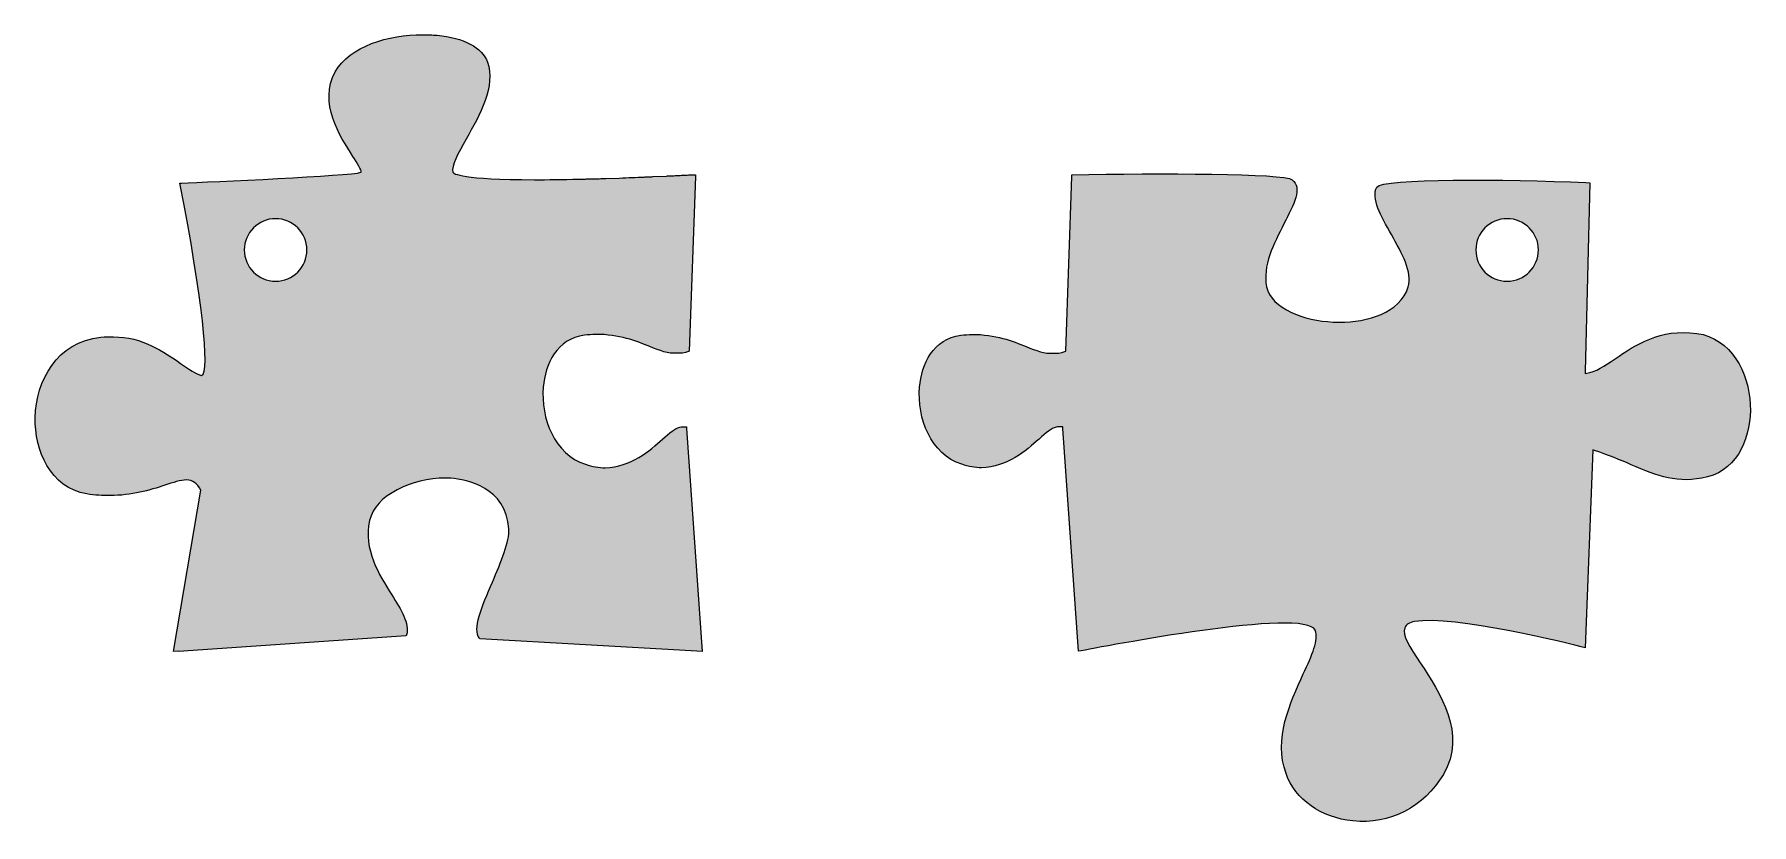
# Model space of a CAD drawing. Header units: inches. Extents: x 844 to 1156, y -1071 to -928.
import ezdxf

# ---------------------------------------------------------------- set-up
doc = ezdxf.new("R2010")
doc.units = ezdxf.units.IN
doc.header["$MEASUREMENT"] = 0
doc.layers.add('_U+0430_U+0440 1', color=7, linetype='Continuous')

msp = doc.modelspace()

# ---------------------------------------------------------------- hatches: boundary and pattern name
at = {"layer": '_U+0430_U+0440 1', "true_color": 0xee5181}
h = msp.add_hatch(color=243, dxfattribs=at)
h.dxf.hatch_style = 2
edge = h.paths.add_edge_path()
edge.add_spline(control_points=[(962.61, -999.59), (962.61, -999.59), (962.59, -999.29), (962.59, -999.29), (962.59, -999.29), (961.65, -999.29), (961.65, -999.29), (961.65, -999.29), (961.36, -999.34), (961.36, -999.34), (960.53, -999.48), (959.54, -1000.36), (958.28, -1001.48), (955.9, -1003.6), (952.56, -1006.54), (947.84, -1006.71), (946.73, -1006.66), (945.55, -1006.47), (944.29, -1006.06), (938.66, -1004.27), (936.18, -997.66), (936.65, -992.06), (936.99, -987.93), (939.13, -983.3), (944.1, -982.68), (944.82, -982.59), (945.5, -982.54), (946.16, -982.51), (950.41, -982.52), (953.45, -983.71), (955.96, -984.72), (957.8, -985.46), (959.33, -986.06), (960.78, -985.92), (961.53, -985.99), (962.24, -985.92), (962.95, -985.61), (962.95, -985.61), (963.11, -985.54), (963.11, -985.54), (963.11, -985.54), (964.25, -953.9), (964.25, -953.9), (964.25, -953.9), (964.25, -953.62), (964.25, -953.62), (964.25, -953.62), (963.65, -953.61), (963.65, -953.61), (963.65, -953.61), (963.04, -953.63), (963.04, -953.63), (963.04, -953.63), (962.56, -953.65), (961.69, -953.7), (961.41, -953.72), (961.1, -953.74), (960.74, -953.74), (960.45, -953.76), (960.13, -953.78), (959.8, -953.79), (959.8, -953.79), (959.69, -953.8), (959.69, -953.8), (959.57, -953.8), (959.46, -953.81), (959.33, -953.81), (959.22, -953.82), (959.1, -953.82), (958.98, -953.83), (958.98, -953.83), (956.49, -953.94), (956.49, -953.94), (956.36, -953.95), (956.23, -953.96), (956.09, -953.96), (955.96, -953.96), (955.83, -953.97), (955.69, -953.98), (955.57, -953.99), (955.44, -953.99), (955.31, -954), (955.17, -954), (955.03, -954.01), (954.9, -954.02), (953.51, -954.08), (952.01, -954.13), (950.42, -954.19), (950.42, -954.19), (947.96, -954.27), (947.96, -954.27), (947.77, -954.28), (947.58, -954.29), (947.39, -954.29), (947.18, -954.3), (946.98, -954.3), (946.78, -954.31), (946.78, -954.31), (944.66, -954.36), (944.66, -954.36), (944.4, -954.37), (944.15, -954.38), (943.9, -954.38), (943.65, -954.39), (943.41, -954.39), (943.16, -954.4), (940.09, -954.47), (937.42, -954.5), (935.08, -954.5), (921.86, -954.48), (920.39, -953.46), (920.28, -953.11), (919.96, -952.01), (921.23, -949.75), (922.7, -947.13), (925.11, -942.84), (928.11, -937.49), (926.55, -933.18), (925.61, -930.56), (922.2, -928.75), (917.43, -928.33), (916.59, -928.26), (915.71, -928.23), (914.81, -928.25), (908.71, -928.16), (901.55, -930.34), (898.99, -934.96), (895.9, -940.52), (899.83, -946.63), (902.18, -950.28), (902.97, -951.5), (903.79, -952.76), (903.67, -953.11), (903.67, -953.12), (903.66, -953.14), (903.6, -953.16), (901.81, -953.79), (876.13, -954.91), (871.15, -955.1), (871.15, -955.1), (870.84, -955.11), (870.84, -955.11), (870.84, -955.11), (870.9, -955.43), (870.9, -955.43), (874.83, -975.57), (876.37, -989.44), (874.76, -989.97), (873.75, -989.73), (872.47, -988.84), (870.96, -987.78), (867.97, -985.69), (863.96, -982.94), (858.82, -982.97), (858.07, -982.93), (857.31, -982.93), (856.51, -983.02), (848.54, -983.87), (844.8, -990.94), (844.63, -997.58), (844.48, -1003.48), (847.34, -1010.32), (853.98, -1011.42), (855.46, -1011.67), (856.86, -1011.74), (858.18, -1011.7), (862.11, -1011.75), (865.38, -1010.72), (868.1, -1009.85), (869.64, -1009.35), (870.95, -1008.95), (872.07, -1008.85), (873.12, -1008.95), (873.98, -1009.47), (874.62, -1010.73), (874.62, -1010.73), (869.71, -1039.6), (869.71, -1039.6), (869.71, -1039.6), (869.65, -1039.95), (869.65, -1039.95), (869.65, -1039.95), (870.6, -1039.89), (870.6, -1039.89), (870.6, -1039.89), (870.59, -1039.95), (870.59, -1039.95), (870.59, -1039.95), (911.85, -1037.14), (911.85, -1037.14), (911.85, -1037.14), (911.9, -1036.95), (911.9, -1036.95), (912.46, -1034.87), (910.95, -1032.47), (909.2, -1029.68), (906.89, -1026.02), (904.03, -1021.46), (905.2, -1016.22), (906.23, -1011.56), (912.88, -1008.67), (918.93, -1008.54), (919.25, -1008.55), (919.57, -1008.56), (919.89, -1008.59), (922.88, -1008.83), (929.88, -1010.21), (930.43, -1017.76), (930.59, -1019.99), (928.99, -1023.75), (927.44, -1027.39), (925.55, -1031.81), (923.77, -1035.99), (925.1, -1037.57), (925.1, -1037.57), (925.17, -1037.66), (925.17, -1037.66), (925.17, -1037.66), (963.45, -1039.82), (963.45, -1039.82), (963.45, -1039.82), (964.46, -1039.89), (964.46, -1039.89), (964.46, -1039.89), (965.41, -1039.95), (965.41, -1039.95), (965.41, -1039.95), (962.61, -999.59), (962.61, -999.59)], knot_values=[0, 0, 0, 0, 1, 1, 1, 2, 2, 2, 3, 3, 3, 4, 4, 4, 5, 5, 5, 6, 6, 6, 7, 7, 7, 8, 8, 8, 9, 9, 9, 10, 10, 10, 11, 11, 11, 12, 12, 12, 13, 13, 13, 14, 14, 14, 15, 15, 15, 16, 16, 16, 17, 17, 17, 18, 18, 18, 19, 19, 19, 20, 20, 20, 21, 21, 21, 22, 22, 22, 23, 23, 23, 24, 24, 24, 25, 25, 25, 26, 26, 26, 27, 27, 27, 28, 28, 28, 29, 29, 29, 30, 30, 30, 31, 31, 31, 32, 32, 32, 33, 33, 33, 34, 34, 34, 35, 35, 35, 36, 36, 36, 37, 37, 37, 38, 38, 38, 39, 39, 39, 40, 40, 40, 41, 41, 41, 42, 42, 42, 43, 43, 43, 44, 44, 44, 45, 45, 45, 46, 46, 46, 47, 47, 47, 48, 48, 48, 49, 49, 49, 50, 50, 50, 51, 51, 51, 52, 52, 52, 53, 53, 53, 54, 54, 54, 55, 55, 55, 56, 56, 56, 57, 57, 57, 58, 58, 58, 59, 59, 59, 60, 60, 60, 61, 61, 61, 62, 62, 62, 63, 63, 63, 64, 64, 64, 65, 65, 65, 66, 66, 66, 67, 67, 67, 68, 68, 68, 69, 69, 69, 70, 70, 70, 71, 71, 71, 72, 72, 72, 73, 73, 73, 74, 74, 74, 75, 75, 75, 76, 76, 76, 76], degree=3, periodic=1)
edge = h.paths.add_edge_path()
edge.add_spline(control_points=[(888.17, -972.9), (885.04, -972.9), (882.5, -970.36), (882.5, -967.23), (882.5, -964.09), (885.04, -961.56), (888.17, -961.56), (891.3, -961.56), (893.84, -964.09), (893.84, -967.23), (893.84, -970.36), (891.3, -972.9), (888.17, -972.9)], knot_values=[0, 0, 0, 0, 1, 1, 1, 2, 2, 2, 3, 3, 3, 4, 4, 4, 4], degree=3, periodic=1)
h = msp.add_hatch(color=243, dxfattribs=at)
h.dxf.hatch_style = 2
edge = h.paths.add_edge_path()
edge.add_spline(control_points=[(1155.27, -995.25), (1154.99, -989.45), (1151.89, -983.21), (1145.57, -982.34), (1138.94, -981.42), (1134.43, -984.47), (1130.82, -986.93), (1128.88, -988.24), (1127.21, -989.38), (1125.65, -989.55), (1125.65, -989.55), (1125.35, -989.59), (1125.35, -989.59), (1125.35, -989.59), (1125.36, -989.27), (1125.36, -989.27), (1125.36, -989.27), (1126.19, -955.04), (1126.19, -955.04), (1126.19, -955.04), (1125.51, -955), (1125.51, -955), (1110.99, -954.43), (1088.54, -954.17), (1087.64, -955.85), (1087.64, -955.85), (1087.64, -955.85), (1087.64, -955.85), (1086.55, -957.86), (1088.36, -961.06), (1090.27, -964.44), (1092.17, -967.81), (1094.14, -971.29), (1093.32, -973.93), (1091.84, -978.67), (1085.93, -980.31), (1080.86, -980.31), (1080.47, -980.31), (1080.08, -980.3), (1079.7, -980.28), (1074.51, -980.02), (1068.54, -977.91), (1067.67, -973.9), (1066.88, -970.15), (1068.97, -966.08), (1070.82, -962.49), (1072.62, -958.99), (1074.18, -955.97), (1072.32, -954.5), (1070.8, -953.32), (1048.22, -953.31), (1032.42, -953.61), (1032.42, -953.61), (1032.42, -953.62), (1032.42, -953.62), (1032.42, -953.62), (1032.42, -953.9), (1032.42, -953.9), (1032.42, -953.9), (1031.28, -985.54), (1031.28, -985.54), (1031.28, -985.54), (1031.12, -985.61), (1031.12, -985.61), (1030.41, -985.92), (1029.7, -985.99), (1028.95, -985.92), (1027.5, -986.06), (1025.97, -985.46), (1024.13, -984.72), (1021.62, -983.71), (1018.58, -982.52), (1014.33, -982.51), (1013.67, -982.54), (1012.99, -982.59), (1012.27, -982.68), (1007.3, -983.3), (1005.16, -987.93), (1004.82, -992.06), (1004.35, -997.66), (1006.83, -1004.27), (1012.46, -1006.06), (1013.72, -1006.47), (1014.9, -1006.66), (1016.01, -1006.71), (1020.73, -1006.54), (1024.07, -1003.6), (1026.45, -1001.48), (1027.71, -1000.36), (1028.7, -999.48), (1029.53, -999.34), (1029.53, -999.34), (1029.82, -999.29), (1029.82, -999.29), (1029.82, -999.29), (1030.76, -999.29), (1030.76, -999.29), (1030.76, -999.29), (1030.78, -999.59), (1030.78, -999.59), (1030.78, -999.59), (1033.59, -1039.93), (1033.59, -1039.93), (1038.01, -1039.12), (1074.78, -1031.92), (1076.46, -1036.13), (1077.16, -1037.85), (1075.91, -1040.57), (1074.32, -1044.02), (1071.91, -1049.27), (1068.9, -1055.82), (1071.19, -1062.08), (1072.9, -1066.79), (1077.54, -1070.08), (1083.29, -1070.66), (1089.98, -1071.34), (1096.14, -1068.19), (1099.69, -1062.22), (1104.02, -1054.91), (1099.1, -1047.47), (1095.51, -1042.03), (1093.58, -1039.11), (1092.18, -1037), (1092.72, -1035.67), (1092.95, -1035.08), (1093.52, -1034.71), (1094.47, -1034.55), (1101.45, -1033.31), (1122.43, -1038.54), (1125.37, -1039.29), (1125.37, -1039.29), (1126.74, -1003.44), (1126.74, -1003.44), (1126.74, -1003.44), (1127.06, -1003.55), (1127.06, -1003.55), (1129.61, -1004.39), (1131.79, -1005.31), (1133.72, -1006.13), (1138.57, -1008.18), (1142.08, -1009.67), (1147.52, -1008.33), (1153.23, -1006.93), (1155.52, -1000.75), (1155.27, -995.25)], knot_values=[0, 0, 0, 0, 1, 1, 1, 2, 2, 2, 3, 3, 3, 4, 4, 4, 5, 5, 5, 6, 6, 6, 7, 7, 7, 8, 8, 8, 9, 9, 9, 10, 10, 10, 11, 11, 11, 12, 12, 12, 13, 13, 13, 14, 14, 14, 15, 15, 15, 16, 16, 16, 17, 17, 17, 18, 18, 18, 19, 19, 19, 20, 20, 20, 21, 21, 21, 22, 22, 22, 23, 23, 23, 24, 24, 24, 25, 25, 25, 26, 26, 26, 27, 27, 27, 28, 28, 28, 29, 29, 29, 30, 30, 30, 31, 31, 31, 32, 32, 32, 33, 33, 33, 34, 34, 34, 35, 35, 35, 36, 36, 36, 37, 37, 37, 38, 38, 38, 39, 39, 39, 40, 40, 40, 41, 41, 41, 42, 42, 42, 43, 43, 43, 44, 44, 44, 45, 45, 45, 46, 46, 46, 47, 47, 47, 48, 48, 48, 48], degree=3, periodic=1)
edge = h.paths.add_edge_path()
edge.add_spline(control_points=[(1111.23, -972.9), (1108.1, -972.9), (1105.57, -970.36), (1105.57, -967.23), (1105.57, -964.09), (1108.1, -961.56), (1111.23, -961.56), (1114.37, -961.56), (1116.9, -964.09), (1116.9, -967.23), (1116.9, -970.36), (1114.37, -972.9), (1111.23, -972.9)], knot_values=[0, 0, 0, 0, 1, 1, 1, 2, 2, 2, 3, 3, 3, 4, 4, 4, 4], degree=3, periodic=1)

# ---------------------------------------------------------------- linework, layer by layer
at = {"layer": '_U+0430_U+0440 1', "lineweight": 0}
for points, knots in [([(962.61, -999.59), (962.61, -999.59), (962.59, -999.29), (962.59, -999.29), (962.59, -999.29), (961.65, -999.29), (961.65, -999.29), (961.65, -999.29), (961.36, -999.34), (961.36, -999.34), (960.53, -999.48), (959.54, -1000.36), (958.28, -1001.48), (955.9, -1003.6), (952.56, -1006.54), (947.84, -1006.71), (946.73, -1006.66), (945.55, -1006.47), (944.29, -1006.06), (938.66, -1004.27), (936.18, -997.66), (936.65, -992.06), (936.99, -987.93), (939.13, -983.3), (944.1, -982.68), (944.82, -982.59), (945.5, -982.54), (946.16, -982.51), (950.41, -982.52), (953.45, -983.71), (955.96, -984.72), (957.8, -985.46), (959.33, -986.06), (960.78, -985.92), (961.53, -985.99), (962.24, -985.92), (962.95, -985.61), (962.95, -985.61), (963.11, -985.54), (963.11, -985.54), (963.11, -985.54), (964.25, -953.9), (964.25, -953.9), (964.25, -953.9), (964.25, -953.62), (964.25, -953.62), (964.25, -953.62), (963.65, -953.61), (963.65, -953.61), (963.65, -953.61), (963.04, -953.63), (963.04, -953.63), (963.04, -953.63), (962.56, -953.65), (961.69, -953.7), (961.41, -953.72), (961.1, -953.74), (960.74, -953.74), (960.45, -953.76), (960.13, -953.78), (959.8, -953.79), (959.8, -953.79), (959.69, -953.8), (959.69, -953.8), (959.57, -953.8), (959.46, -953.81), (959.33, -953.81), (959.22, -953.82), (959.1, -953.82), (958.98, -953.83), (958.98, -953.83), (956.49, -953.94), (956.49, -953.94), (956.36, -953.95), (956.23, -953.96), (956.09, -953.96), (955.96, -953.96), (955.83, -953.97), (955.69, -953.98), (955.57, -953.99), (955.44, -953.99), (955.31, -954), (955.17, -954), (955.03, -954.01), (954.9, -954.02), (953.51, -954.08), (952.01, -954.13), (950.42, -954.19), (950.42, -954.19), (947.96, -954.27), (947.96, -954.27), (947.77, -954.28), (947.58, -954.29), (947.39, -954.29), (947.18, -954.3), (946.98, -954.3), (946.78, -954.31), (946.78, -954.31), (944.66, -954.36), (944.66, -954.36), (944.4, -954.37), (944.15, -954.38), (943.9, -954.38), (943.65, -954.39), (943.41, -954.39), (943.16, -954.4), (940.09, -954.47), (937.42, -954.5), (935.08, -954.5), (921.86, -954.48), (920.39, -953.46), (920.28, -953.11), (919.96, -952.01), (921.23, -949.75), (922.7, -947.13), (925.11, -942.84), (928.11, -937.49), (926.55, -933.18), (925.61, -930.56), (922.2, -928.75), (917.43, -928.33), (916.59, -928.26), (915.71, -928.23), (914.81, -928.25), (908.71, -928.16), (901.55, -930.34), (898.99, -934.96), (895.9, -940.52), (899.83, -946.63), (902.18, -950.28), (902.97, -951.5), (903.79, -952.76), (903.67, -953.11), (903.67, -953.12), (903.66, -953.14), (903.6, -953.16), (901.81, -953.79), (876.13, -954.91), (871.15, -955.1), (871.15, -955.1), (870.84, -955.11), (870.84, -955.11), (870.84, -955.11), (870.9, -955.43), (870.9, -955.43), (874.83, -975.57), (876.37, -989.44), (874.76, -989.97), (873.75, -989.73), (872.47, -988.84), (870.96, -987.78), (867.97, -985.69), (863.96, -982.94), (858.82, -982.97), (858.07, -982.93), (857.31, -982.93), (856.51, -983.02), (848.54, -983.87), (844.8, -990.94), (844.63, -997.58), (844.48, -1003.48), (847.34, -1010.32), (853.98, -1011.42), (855.46, -1011.67), (856.86, -1011.74), (858.18, -1011.7), (862.11, -1011.75), (865.38, -1010.72), (868.1, -1009.85), (869.64, -1009.35), (870.95, -1008.95), (872.07, -1008.85), (873.12, -1008.95), (873.98, -1009.47), (874.62, -1010.73), (874.62, -1010.73), (869.71, -1039.6), (869.71, -1039.6), (869.71, -1039.6), (869.65, -1039.95), (869.65, -1039.95), (869.65, -1039.95), (870.6, -1039.89), (870.6, -1039.89), (870.6, -1039.89), (870.59, -1039.95), (870.59, -1039.95), (870.59, -1039.95), (911.85, -1037.14), (911.85, -1037.14), (911.85, -1037.14), (911.9, -1036.95), (911.9, -1036.95), (912.46, -1034.87), (910.95, -1032.47), (909.2, -1029.68), (906.89, -1026.02), (904.03, -1021.46), (905.2, -1016.22), (906.23, -1011.56), (912.88, -1008.67), (918.93, -1008.54), (919.25, -1008.55), (919.57, -1008.56), (919.89, -1008.59), (922.88, -1008.83), (929.88, -1010.21), (930.43, -1017.76), (930.59, -1019.99), (928.99, -1023.75), (927.44, -1027.39), (925.55, -1031.81), (923.77, -1035.99), (925.1, -1037.57), (925.1, -1037.57), (925.17, -1037.66), (925.17, -1037.66), (925.17, -1037.66), (963.45, -1039.82), (963.45, -1039.82), (963.45, -1039.82), (964.46, -1039.89), (964.46, -1039.89), (964.46, -1039.89), (965.41, -1039.95), (965.41, -1039.95), (965.41, -1039.95), (962.61, -999.59), (962.61, -999.59)], [0, 0, 0, 0, 1, 1, 1, 2, 2, 2, 3, 3, 3, 4, 4, 4, 5, 5, 5, 6, 6, 6, 7, 7, 7, 8, 8, 8, 9, 9, 9, 10, 10, 10, 11, 11, 11, 12, 12, 12, 13, 13, 13, 14, 14, 14, 15, 15, 15, 16, 16, 16, 17, 17, 17, 18, 18, 18, 19, 19, 19, 20, 20, 20, 21, 21, 21, 22, 22, 22, 23, 23, 23, 24, 24, 24, 25, 25, 25, 26, 26, 26, 27, 27, 27, 28, 28, 28, 29, 29, 29, 30, 30, 30, 31, 31, 31, 32, 32, 32, 33, 33, 33, 34, 34, 34, 35, 35, 35, 36, 36, 36, 37, 37, 37, 38, 38, 38, 39, 39, 39, 40, 40, 40, 41, 41, 41, 42, 42, 42, 43, 43, 43, 44, 44, 44, 45, 45, 45, 46, 46, 46, 47, 47, 47, 48, 48, 48, 49, 49, 49, 50, 50, 50, 51, 51, 51, 52, 52, 52, 53, 53, 53, 54, 54, 54, 55, 55, 55, 56, 56, 56, 57, 57, 57, 58, 58, 58, 59, 59, 59, 60, 60, 60, 61, 61, 61, 62, 62, 62, 63, 63, 63, 64, 64, 64, 65, 65, 65, 66, 66, 66, 67, 67, 67, 68, 68, 68, 69, 69, 69, 70, 70, 70, 71, 71, 71, 72, 72, 72, 73, 73, 73, 74, 74, 74, 75, 75, 75, 76, 76, 76, 76]), ([(1155.27, -995.25), (1154.99, -989.45), (1151.89, -983.21), (1145.57, -982.34), (1138.94, -981.42), (1134.43, -984.47), (1130.82, -986.93), (1128.88, -988.24), (1127.21, -989.38), (1125.65, -989.55), (1125.65, -989.55), (1125.35, -989.59), (1125.35, -989.59), (1125.35, -989.59), (1125.36, -989.27), (1125.36, -989.27), (1125.36, -989.27), (1126.19, -955.04), (1126.19, -955.04), (1126.19, -955.04), (1125.51, -955), (1125.51, -955), (1110.99, -954.43), (1088.54, -954.17), (1087.64, -955.85), (1087.64, -955.85), (1087.64, -955.85), (1087.64, -955.85), (1086.55, -957.86), (1088.36, -961.06), (1090.27, -964.44), (1092.17, -967.81), (1094.14, -971.29), (1093.32, -973.93), (1091.84, -978.67), (1085.93, -980.31), (1080.86, -980.31), (1080.47, -980.31), (1080.08, -980.3), (1079.7, -980.28), (1074.51, -980.02), (1068.54, -977.91), (1067.67, -973.9), (1066.88, -970.15), (1068.97, -966.08), (1070.82, -962.49), (1072.62, -958.99), (1074.18, -955.97), (1072.32, -954.5), (1070.8, -953.32), (1048.22, -953.31), (1032.42, -953.61), (1032.42, -953.61), (1032.42, -953.62), (1032.42, -953.62), (1032.42, -953.62), (1032.42, -953.9), (1032.42, -953.9), (1032.42, -953.9), (1031.28, -985.54), (1031.28, -985.54), (1031.28, -985.54), (1031.12, -985.61), (1031.12, -985.61), (1030.41, -985.92), (1029.7, -985.99), (1028.95, -985.92), (1027.5, -986.06), (1025.97, -985.46), (1024.13, -984.72), (1021.62, -983.71), (1018.58, -982.52), (1014.33, -982.51), (1013.67, -982.54), (1012.99, -982.59), (1012.27, -982.68), (1007.3, -983.3), (1005.16, -987.93), (1004.82, -992.06), (1004.35, -997.66), (1006.83, -1004.27), (1012.46, -1006.06), (1013.72, -1006.47), (1014.9, -1006.66), (1016.01, -1006.71), (1020.73, -1006.54), (1024.07, -1003.6), (1026.45, -1001.48), (1027.71, -1000.36), (1028.7, -999.48), (1029.53, -999.34), (1029.53, -999.34), (1029.82, -999.29), (1029.82, -999.29), (1029.82, -999.29), (1030.76, -999.29), (1030.76, -999.29), (1030.76, -999.29), (1030.78, -999.59), (1030.78, -999.59), (1030.78, -999.59), (1033.59, -1039.93), (1033.59, -1039.93), (1038.01, -1039.12), (1074.78, -1031.92), (1076.46, -1036.13), (1077.16, -1037.85), (1075.91, -1040.57), (1074.32, -1044.02), (1071.91, -1049.27), (1068.9, -1055.82), (1071.19, -1062.08), (1072.9, -1066.79), (1077.54, -1070.08), (1083.29, -1070.66), (1089.98, -1071.34), (1096.14, -1068.19), (1099.69, -1062.22), (1104.02, -1054.91), (1099.1, -1047.47), (1095.51, -1042.03), (1093.58, -1039.11), (1092.18, -1037), (1092.72, -1035.67), (1092.95, -1035.08), (1093.52, -1034.71), (1094.47, -1034.55), (1101.45, -1033.31), (1122.43, -1038.54), (1125.37, -1039.29), (1125.37, -1039.29), (1126.74, -1003.44), (1126.74, -1003.44), (1126.74, -1003.44), (1127.06, -1003.55), (1127.06, -1003.55), (1129.61, -1004.39), (1131.79, -1005.31), (1133.72, -1006.13), (1138.57, -1008.18), (1142.08, -1009.67), (1147.52, -1008.33), (1153.23, -1006.93), (1155.52, -1000.75), (1155.27, -995.25)], [0, 0, 0, 0, 1, 1, 1, 2, 2, 2, 3, 3, 3, 4, 4, 4, 5, 5, 5, 6, 6, 6, 7, 7, 7, 8, 8, 8, 9, 9, 9, 10, 10, 10, 11, 11, 11, 12, 12, 12, 13, 13, 13, 14, 14, 14, 15, 15, 15, 16, 16, 16, 17, 17, 17, 18, 18, 18, 19, 19, 19, 20, 20, 20, 21, 21, 21, 22, 22, 22, 23, 23, 23, 24, 24, 24, 25, 25, 25, 26, 26, 26, 27, 27, 27, 28, 28, 28, 29, 29, 29, 30, 30, 30, 31, 31, 31, 32, 32, 32, 33, 33, 33, 34, 34, 34, 35, 35, 35, 36, 36, 36, 37, 37, 37, 38, 38, 38, 39, 39, 39, 40, 40, 40, 41, 41, 41, 42, 42, 42, 43, 43, 43, 44, 44, 44, 45, 45, 45, 46, 46, 46, 47, 47, 47, 48, 48, 48, 48]), ([(888.17, -972.9), (885.04, -972.9), (882.5, -970.36), (882.5, -967.23), (882.5, -964.09), (885.04, -961.56), (888.17, -961.56), (891.3, -961.56), (893.84, -964.09), (893.84, -967.23), (893.84, -970.36), (891.3, -972.9), (888.17, -972.9)], [0, 0, 0, 0, 1, 1, 1, 2, 2, 2, 3, 3, 3, 4, 4, 4, 4]), ([(1111.23, -972.9), (1108.1, -972.9), (1105.57, -970.36), (1105.57, -967.23), (1105.57, -964.09), (1108.1, -961.56), (1111.23, -961.56), (1114.37, -961.56), (1116.9, -964.09), (1116.9, -967.23), (1116.9, -970.36), (1114.37, -972.9), (1111.23, -972.9)], [0, 0, 0, 0, 1, 1, 1, 2, 2, 2, 3, 3, 3, 4, 4, 4, 4])]:
    msp.add_open_spline(points, degree=3, knots=knots, dxfattribs=at)

doc.saveas('drawing.dxf')
